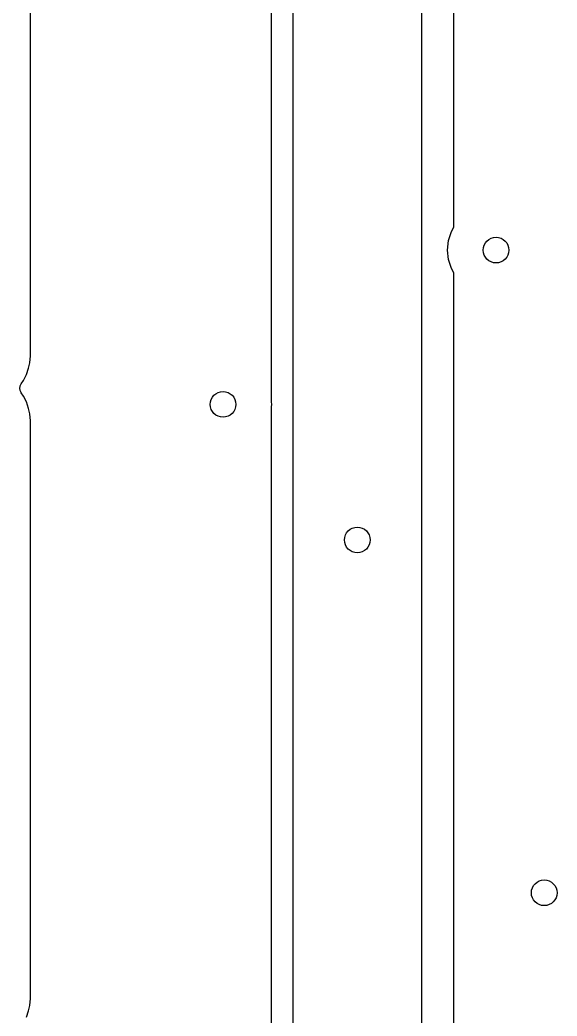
# Model space of a CAD drawing. Extents: x 1.67 to 6.2, y -5.98 to -1.89.
# Drawn here: x 3.005 to 3.335, y -3.564 to -2.953 of the extents above; entities that cross this region are included whole.
import ezdxf

# ---------------------------------------------------------------- set-up
doc = ezdxf.new("R2010")
doc.units = 0
doc.header["$MEASUREMENT"] = 0
doc.layers.add('BLACK', color=7, linetype='CONTINUOUS')

msp = doc.modelspace()

# ---------------------------------------------------------------- linework, layer by layer
at = {"layer": 'BLACK', "linetype": 'CONTINUOUS'}
for p, q in [((3.25157, -2.08468), (3.25157, -5.08724)), ((3.27126, -3.08046), (3.27126, -2.08371)), ((3.15945, -2.79673), (3.15945, -3.18753)), ((3.01181, -3.15921), (3.01181, -2.80536)), ((3.17283, -3.27398), (3.17283, -2.88028)), ((3.26983, -3.08313), (3.27126, -3.08046)), ((3.26814, -3.0887), (3.26983, -3.08313)), ((3.26757, -3.09449), (3.26814, -3.0887)), ((3.26814, -3.10028), (3.26757, -3.09449)), ((3.26983, -3.10584), (3.26814, -3.10028)), ((3.27126, -3.10851), (3.26983, -3.10584)), ((3.27126, -5.07704), (3.27126, -3.10851)), ((3.01139, -3.16353), (3.01181, -3.15921)), ((3.00954, -3.17074), (3.01073, -3.16682)), ((3.01073, -3.16682), (3.01139, -3.16353)), ((3.00761, -3.17435), (3.00954, -3.17074)), ((3.00541, -3.17908), (3.00546, -3.17862)), ((3.00542, -3.1791), (3.00541, -3.17908)), ((3.00541, -3.17912), (3.00542, -3.1791)), ((3.00546, -3.17958), (3.00541, -3.17912)), ((3.00546, -3.17862), (3.00551, -3.17817)), ((3.00551, -3.17817), (3.00552, -3.17814)), ((3.00552, -3.17812), (3.00566, -3.17768)), ((3.00552, -3.17814), (3.00552, -3.17812)), ((3.00566, -3.17768), (3.00579, -3.17725)), ((3.00579, -3.17725), (3.0058, -3.17723)), ((3.0058, -3.17723), (3.00581, -3.17721)), ((3.00581, -3.17721), (3.00603, -3.1768)), ((3.00603, -3.1768), (3.00624, -3.1764)), ((3.00624, -3.1764), (3.00761, -3.17435)), ((3.0055, -3.18003), (3.00546, -3.17958)), ((3.0055, -3.18006), (3.0055, -3.18003)), ((3.0055, -3.18008), (3.0055, -3.18006)), ((3.00564, -3.18052), (3.0055, -3.18008)), ((3.00576, -3.18096), (3.00564, -3.18052)), ((3.00577, -3.18098), (3.00576, -3.18096)), ((3.00578, -3.181), (3.00577, -3.18098)), ((3.00599, -3.1814), (3.00578, -3.181)), ((3.0062, -3.18181), (3.00599, -3.1814)), ((3.00623, -3.18185), (3.0062, -3.18181)), ((3.00624, -3.18187), (3.00623, -3.18185)), ((3.00623, -3.18185), (3.00623, -3.18185)), ((3.00623, -3.18185), (3.00623, -3.18185)), ((3.00761, -3.18391), (3.00624, -3.18187)), ((3.00954, -3.18753), (3.00761, -3.18391)), ((3.01073, -3.19145), (3.00954, -3.18753)), ((3.01139, -3.19474), (3.01073, -3.19145)), ((3.15945, -3.18753), (3.15959, -3.18898)), ((3.15959, -3.18898), (3.15945, -3.19043)), ((3.15945, -3.19043), (3.15945, -3.19043)), ((3.15945, -3.19043), (3.15945, -3.19043)), ((3.15945, -3.19043), (3.15945, -5.13012)), ((3.01181, -3.19906), (3.01139, -3.19474)), ((3.01181, -3.55291), (3.01181, -3.19906)), ((3.17283, -3.66768), (3.17283, -3.27398)), ((3.17283, -3.27398), (3.17283, -3.27398)), ((3.01073, -3.56052), (3.01139, -3.55723)), ((3.01139, -3.55723), (3.01181, -3.55291)), ((3.00954, -3.56444), (3.01073, -3.56052))]:
    msp.add_line(p, q, dxfattribs=at)
at = {"layer": 'BLACK'}
for centre in [(3.29724, -3.09449), (3.12992, -3.18898), (3.2122, -3.27205), (3.32677, -3.48819)]:
    msp.add_circle(centre, 0.00787, dxfattribs=at)

doc.saveas('drawing.dxf')
